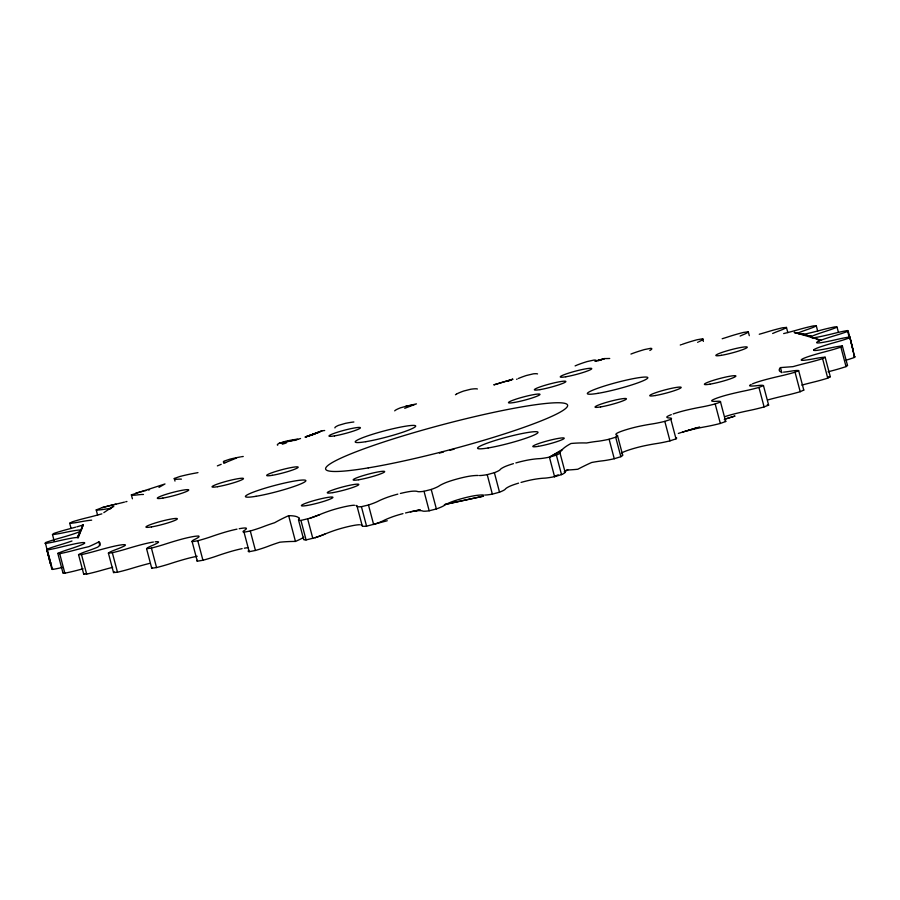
<?xml version="1.0" encoding="UTF-8"?>
<svg xmlns="http://www.w3.org/2000/svg" width="900" height="900" viewBox="0 0 900 900"><rect width="100%" height="100%" fill="white"/><g stroke="black" fill="none" stroke-linecap="round" stroke-linejoin="round"><path stroke-width="1.35" d="M51.008 562.905A25.976 2.711 -14.8 0 1 50.152 563.017L45.36 542.632A25.976 2.711 -14.8 0 1 58.792 538.38A43.054 4.5 -14.8 0 0 72.788 534.195A17.021 1.778 -14.8 0 0 80.573 531.067M50.152 563.017L50.501 562.129M852.559 350.966A25.976 2.711 -14.8 0 0 853.357 350.651L848.205 331.155A25.976 2.711 -14.8 0 1 835.954 335.306A43.054 4.5 -14.8 0 0 822.881 339.502A17.021 1.778 -14.8 0 0 823.658 342.248A43.054 4.5 -14.8 0 0 837.124 339.424A25.976 2.711 -14.8 0 1 849.847 336.983L854.64 357.368A25.976 2.711 -14.8 0 1 846.101 360.191M854.64 357.368L849.847 336.983M81.225 530.336L83.228 524.61L77.31 537.548L80.46 531.799M78.244 537.863L83.228 524.61M621.428 453.229A17.021 1.778 -14.8 0 1 644.648 445.748A43.054 4.5 -14.8 0 1 656.764 443.531A25.976 2.711 -14.8 0 0 669.971 440.865L676.012 438.851L670.86 419.355L664.819 421.369A25.976 2.711 -14.8 0 1 651.611 424.035A43.054 4.5 -14.8 0 0 639.495 426.251A17.021 1.778 -14.8 0 0 616.275 433.733A43.054 4.5 -14.8 0 0 616.905 435.218A25.976 2.711 -14.8 0 1 615.69 437.197L609.109 439.245A25.976 2.711 -14.8 0 1 597.161 441.36A43.054 4.5 -14.8 0 0 586.53 442.991A17.404 2.317 -2.8 0 0 570.994 443.498A17.404 4.32 -23.5 0 0 562.387 449.494L561.6 450.495A43.054 4.5 -14.8 0 0 559.901 452.576A25.976 2.711 -14.8 0 1 556.369 455.13L549.416 457.155A25.976 2.711 -14.8 0 1 539.021 458.674A43.054 4.5 -14.8 0 0 530.123 459.675A17.021 1.778 -14.8 0 0 515.88 462.926M54.203 541.058L52.492 534.555L53.966 533.385A25.976 2.711 -14.8 0 1 68.265 529.155A43.054 4.5 -14.8 0 0 75.668 527.153M828.023 371.824A43.054 4.5 -14.8 0 1 831.735 370.845A25.976 2.711 -14.8 0 0 846.034 366.615L847.508 365.445L842.355 345.949L840.881 347.119A25.976 2.711 -14.8 0 1 826.582 351.349A43.054 4.5 -14.8 0 0 812.002 355.433A17.021 1.778 -14.8 0 0 804.566 360.214A43.054 4.5 -14.8 0 0 815.467 358.493A25.976 2.711 -14.8 0 1 825.143 357.233L830.295 376.729L827.741 378.157A25.976 2.711 -14.8 0 1 812.925 382.252A43.054 4.5 -14.8 0 0 801.81 385.121M103.826 512.651L112.736 506.655A17.404 1.811 -14.8 0 1 113.805 506.644M622.305 454.793A25.976 2.711 -14.8 0 1 620.842 456.694L614.261 458.741A25.976 2.711 -14.8 0 1 602.314 460.856A43.054 4.5 -14.8 0 0 591.671 462.488A17.404 1.238 -26.7 0 0 577.8 469.249A17.404 0.754 -6.3 0 1 567.799 469.98L566.752 469.991A43.054 4.5 -14.8 0 0 565.054 472.072A25.976 2.711 -14.8 0 1 561.521 474.626L554.569 476.651L549.416 457.155L562.387 449.494M158.985 487.361L164.993 483.952L131.377 494.887L132.412 498.78M71.078 528.469L69.705 523.271L72.259 521.842A25.976 2.711 -14.8 0 1 87.075 517.748A43.054 4.5 -14.8 0 0 101.869 513.855M825.143 357.233L822.589 358.661A25.976 2.711 -14.8 0 1 807.773 362.756A43.054 4.5 -14.8 0 0 792.979 366.649L780.457 367.594A17.404 5.378 -14.8 0 0 781.661 372.274M549.416 457.155L560.689 451.136M521.033 482.423A17.021 1.778 -14.8 0 1 535.275 479.171A43.054 4.5 -14.8 0 1 544.174 478.17A25.976 2.711 -14.8 0 0 554.569 476.651L556.819 475.447M554.569 476.651L558.18 474.829M564.188 471.803L567.799 469.98M97.594 515.137L96.221 509.929L102.263 507.589A25.976 2.711 -14.8 0 1 114.75 504.428L115.942 504.157A43.054 4.5 -14.8 0 0 124.459 502.11M768.049 399.87A17.021 1.778 -14.8 0 1 770.591 399.173A43.054 4.5 -14.8 0 1 785.25 395.572A25.976 2.711 -14.8 0 0 800.201 391.702L803.779 390.071L798.637 370.575L795.049 372.206A25.976 2.711 -14.8 0 1 780.097 376.076A43.054 4.5 -14.8 0 0 765.439 379.676A17.021 1.778 -14.8 0 0 752.467 383.861M354.476 505.26A17.021 1.778 -14.8 0 0 329.074 511.065A43.054 4.5 -14.8 0 0 319.736 514.597L319.061 514.901A25.976 2.711 -14.8 0 1 309.938 518.231L300.926 520.425A25.976 2.711 -14.8 0 1 298.834 519.322A43.054 4.5 -14.8 0 0 298.811 517.804M359.629 524.756A17.021 1.778 -14.8 0 0 334.226 530.561A43.054 4.5 -14.8 0 0 324.889 534.094L324.214 534.386A25.976 2.711 -14.8 0 1 315.09 537.727L306.079 539.921A25.976 2.711 -14.8 0 1 303.705 539.168M507.881 381.319L512.752 379.249L494.089 384.772M217.373 465.885L221.186 464.321M223.729 463.275L236.441 458.066M725.321 416.486A17.021 1.778 -14.8 0 1 735.221 413.685A43.054 4.5 -14.8 0 1 749.374 410.479A25.976 2.711 -14.8 0 0 764.1 406.924L768.623 405.113L763.47 385.616L758.947 387.428A25.976 2.711 -14.8 0 1 744.221 390.983A43.054 4.5 -14.8 0 0 730.069 394.189A17.021 1.778 -14.8 0 0 711.911 401.085A43.054 4.5 -14.8 0 0 717.075 401.287A25.976 2.711 -14.8 0 1 720.529 402.019L725.681 421.515L720.337 423.45A25.976 2.711 -14.8 0 1 706.196 426.6A43.054 4.5 -14.8 0 0 692.899 429.345A17.021 1.778 -14.8 0 0 678.341 433.451M305.336 437.13L322.2 430.751A17.404 0.754 -6.3 0 1 324.686 430.515M404.741 408.308L416.452 403.864L405.844 406.35L409.905 405.911M305.314 437.04L322.2 430.751M309.938 518.231L319.736 514.597M315.09 537.727L324.889 534.094M175.005 481.084L174.319 478.485L179.662 476.55A25.976 2.711 -14.8 0 1 193.804 473.4A43.054 4.5 -14.8 0 0 197.966 472.613M308.093 436.252L319.86 431.966L305.348 436.939M720.529 402.019L715.185 403.954A25.976 2.711 -14.8 0 1 701.044 407.104A43.054 4.5 -14.8 0 0 687.746 409.849A17.021 1.778 -14.8 0 0 673.189 413.955M282.319 444.206L286.222 442.991M294.03 440.539L300.544 438.502M305.741 436.86L314.854 434.014M687.825 430.594L699.626 426.96M724.523 419.276L735.008 416.048L724.309 419.321M682.819 432.011L696.206 427.916M493.954 384.84L512.752 379.249M595.125 361.26L604.541 358.571A17.404 1.789 -2.7 0 0 609.716 358.481M595.305 361.192L604.541 358.571A17.404 1.114 -21.9 0 0 602.438 359.516M387.248 520.751L366.57 526.174A25.976 2.711 -14.8 0 1 362.183 525.724A43.054 4.5 -14.8 0 0 360.754 524.858M598.421 360.619L601.099 359.887M513.416 463.646A17.021 1.778 -14.8 0 0 504.113 467.01A43.054 4.5 -14.8 0 0 500.141 469.642A25.976 2.711 -14.8 0 1 494.381 472.691L487.215 474.649A25.976 2.711 -14.8 0 1 479.52 475.549M518.569 483.142A17.021 1.778 -14.8 0 0 509.265 486.506A43.054 4.5 -14.8 0 0 505.294 489.139A25.976 2.711 -14.8 0 1 499.522 492.188L492.356 494.145A25.976 2.711 -14.8 0 1 484.661 495.045M598.433 360.551L601.099 359.865M478.226 475.493A43.054 4.5 -14.8 0 0 471.69 475.875A17.021 1.778 -14.8 0 0 445.23 482.861A43.054 4.5 -14.8 0 0 439.076 485.978A25.976 2.711 -14.8 0 1 431.224 489.454L424.024 491.287A25.976 2.711 -14.8 0 1 417.465 491.501A43.054 4.5 -14.8 0 0 412.661 491.197A17.021 1.778 -14.8 0 0 400.376 493.47M483.379 494.989A43.054 4.5 -14.8 0 0 476.843 495.371A17.021 1.778 -14.8 0 0 450.382 502.358A43.054 4.5 -14.8 0 0 444.229 505.474A25.976 2.711 -14.8 0 1 436.376 508.95L429.176 510.784A25.976 2.711 -14.8 0 1 422.618 510.998A43.054 4.5 -14.8 0 0 417.803 510.694A17.021 1.778 -14.8 0 0 405.529 512.966M102.263 507.589L115.942 504.157M397.822 494.123A17.021 1.778 -14.8 0 0 386.404 497.666A43.054 4.5 -14.8 0 0 378.214 501.188A25.976 2.711 -14.8 0 1 368.471 505.001L361.418 506.678A25.976 2.711 -14.8 0 1 357.03 506.228A43.054 4.5 -14.8 0 0 355.905 505.418M414.652 511.065L420.064 509.895M444.375 504.619L483.548 496.136L445.635 504.281M296.831 439.504L279.157 443.306A25.976 2.711 -14.8 0 0 277.695 445.207M410.434 511.841L419.906 509.805M294.311 440.257L279.157 443.306L285.739 441.259A25.976 2.711 -14.8 0 1 297.686 439.144M298.586 517.725A17.404 4.68 -7.5 0 0 288.652 515.678A17.404 1.766 -26.9 0 0 274.669 522.709A43.054 4.5 -14.8 0 0 263.07 526.77A25.976 2.711 -14.8 0 1 250.29 530.977L244.035 532.204L249.188 551.7L255.442 550.462A25.976 2.711 -14.8 0 0 268.222 546.266A43.054 4.5 -14.8 0 1 279.81 542.205A17.404 1.789 -2.7 0 1 295.459 541.429A17.404 1.114 -21.9 0 0 303.739 537.221M236.981 529.144A17.021 1.778 -14.8 0 0 224.505 532.327A43.054 4.5 -14.8 0 0 211.612 536.512A25.976 2.711 -14.8 0 1 197.775 540.754L192.161 541.721L197.314 561.217L202.928 560.25A25.976 2.711 -14.8 0 0 216.765 556.009A43.054 4.5 -14.8 0 1 229.657 551.824A17.021 1.778 -14.8 0 1 242.123 548.64M703.373 341.381L702.686 338.782L697.072 339.75A25.976 2.711 -14.8 0 0 683.235 343.991A43.054 4.5 -14.8 0 1 682.268 344.34M198.225 536.062A17.021 1.778 -14.8 0 0 179.831 539.685A43.054 4.5 -14.8 0 0 165.96 543.881A25.976 2.711 -14.8 0 1 151.414 548.066L146.576 548.73L151.718 568.226L156.566 567.562A25.976 2.711 -14.8 0 0 171.112 563.377A43.054 4.5 -14.8 0 1 184.984 559.181A17.021 1.778 -14.8 0 1 197.201 556.279M749.306 335.666L748.283 331.774L743.434 332.438A25.976 2.711 -14.8 0 0 728.887 336.623A43.054 4.5 -14.8 0 1 722.183 338.738M153.405 542.048A17.021 1.778 -14.8 0 0 141.75 544.579A43.054 4.5 -14.8 0 0 127.249 548.696A25.976 2.711 -14.8 0 1 112.331 552.724L108.394 553.072L113.535 572.569L117.484 572.22A25.976 2.711 -14.8 0 0 132.401 568.192A43.054 4.5 -14.8 0 1 146.903 564.075A17.021 1.778 -14.8 0 1 149.456 563.423M787.837 332.629L786.465 327.431L782.516 327.78A25.976 2.711 -14.8 0 0 767.599 331.808A43.054 4.5 -14.8 0 1 759.262 334.249M124.459 544.658A17.021 1.778 -14.8 0 0 111.195 546.919A43.054 4.5 -14.8 0 0 96.413 550.845A25.976 2.711 -14.8 0 1 81.506 554.602L78.559 554.636L83.7 574.132L86.659 574.099A25.976 2.711 -14.8 0 0 101.565 570.341A43.054 4.5 -14.8 0 1 112.646 567.337M817.673 331.065L816.3 325.868L813.341 325.901A25.976 2.711 -14.8 0 0 798.435 329.659A43.054 4.5 -14.8 0 1 783.653 333.585M99.855 545.692L98.831 541.834A17.404 0.765 -23.2 0 1 88.92 546.626A43.054 4.5 -14.8 0 0 74.228 550.271A25.976 2.711 -14.8 0 1 59.693 553.669L57.803 553.387L62.955 572.884L64.845 573.165A25.976 2.711 -14.8 0 0 79.369 569.767A43.054 4.5 -14.8 0 1 83.093 568.789M838.418 332.314L837.045 327.116L835.155 326.835A25.976 2.711 -14.8 0 0 820.631 330.233A43.054 4.5 -14.8 0 1 805.928 333.877A17.404 4.331 -6.1 0 1 798.896 333.619M795.521 332.91L811.62 336.386L794.363 332.415A17.404 4.331 -6.1 0 0 797.051 333.315M794.363 332.415L821.002 340.189M814.702 337.635L819.405 340.819M812.07 337.916A17.021 1.778 -14.8 0 0 819.371 336.791A43.054 4.5 -14.8 0 0 833.625 333.517A25.976 2.711 -14.8 0 1 847.429 330.559L848.205 331.155M52.571 569.441L46.699 549.405L51.795 568.845L52.571 569.441A25.976 2.711 -14.8 0 0 62.629 567.394M198.911 536.164L199.091 536.681A43.054 4.5 -14.8 0 1 194.749 539.392A25.976 2.711 -14.8 0 0 192.161 541.721M852.716 350.145L853.357 350.651M847.429 330.559L849.488 338.355M840.881 347.119L846.034 366.615M822.589 358.661L827.741 378.157M795.049 372.206L800.201 391.702M780.457 367.594L781.819 372.746M758.947 387.428L764.1 406.924M715.185 403.954L720.337 423.45M664.819 421.369L669.971 440.865M617.512 435.623L622.665 455.119M615.69 437.197L620.842 456.694M609.109 439.245L614.261 458.741M559.845 452.464L565.11 472.207M556.369 455.13L561.521 474.626M494.381 472.691L499.522 492.188M487.215 474.649L492.356 494.145M431.224 489.454L436.376 508.95M424.024 491.287L429.176 510.784M368.471 505.001L373.624 524.498A25.976 2.711 -14.8 0 0 383.366 520.684A43.054 4.5 -14.8 0 1 391.556 517.163A17.021 1.778 -14.8 0 1 402.975 513.619M361.418 506.678L366.57 526.174M357.019 506.093L362.216 525.847M307.665 518.951L312.817 538.447M300.926 520.425L306.079 539.921M298.519 519.964L303.671 539.46M288.652 515.678L295.459 541.429M250.29 530.977L255.442 550.462M197.775 540.754L202.928 560.25M151.414 548.066L156.566 567.562M112.331 552.724L117.484 572.22M81.506 554.602L86.659 574.099M59.693 553.669L64.845 573.165M47.07 549.124L49.815 559.53M112.736 506.655A17.404 3.915 -24.7 0 1 110.16 508.894M98.831 541.834A17.404 5.333 -16.7 0 1 97.841 547.076A43.054 4.5 -14.8 0 1 87.547 550.957A25.976 2.711 -14.8 0 0 78.559 554.636M439.436 453.082A125.156 13.084 -14.8 0 1 443.52 451.98M450.079 450.225A125.156 13.084 -14.8 0 1 454.05 449.179M783.562 372.139A43.054 4.5 -14.8 0 0 790.852 371.171A25.976 2.711 -14.8 0 1 798.637 370.575M751.196 384.446A17.021 1.778 -14.8 0 0 750.521 386.021A43.054 4.5 -14.8 0 0 757.789 385.56A25.976 2.711 -14.8 0 1 763.47 385.616M671.299 414.652A17.021 1.778 -14.8 0 0 666.799 417.127A43.054 4.5 -14.8 0 0 669.724 417.983A25.976 2.711 -14.8 0 1 670.86 419.355M803.441 390.015A25.976 2.711 -14.8 0 1 803.779 390.071M767.284 404.775A25.976 2.711 -14.8 0 1 768.623 405.113M725.062 420.829A25.976 2.711 -14.8 0 1 725.681 421.515M676.26 437.659A25.976 2.711 -14.8 0 1 676.012 438.851M837.045 327.116A25.976 2.711 -14.8 0 1 826.29 331.088A43.054 4.5 -14.8 0 0 814.466 335.171A17.021 1.778 -14.8 0 0 810.72 336.881M849.499 337.871A25.976 2.711 -14.8 0 1 836.055 342.124A43.054 4.5 -14.8 0 0 822.06 346.309A17.021 1.778 -14.8 0 0 813.758 349.853M813.623 350.168A17.021 1.778 -14.8 0 0 818.685 350.123A43.054 4.5 -14.8 0 0 831.015 347.816A25.976 2.711 -14.8 0 1 842.355 345.949M854.145 356.591A25.976 2.711 -14.8 0 1 855 356.479M846.81 365.501A25.976 2.711 -14.8 0 1 847.508 365.445M828.551 376.808A25.976 2.711 -14.8 0 1 830.295 376.729M630.945 354.06A43.054 4.5 -14.8 0 0 631.778 353.734A25.976 2.711 -14.8 0 1 644.558 349.537L650.812 348.3A25.976 2.711 -14.8 0 1 650.554 350.032A43.054 4.5 -14.8 0 0 649.845 350.483M681.278 344.678A43.054 4.5 -14.8 0 1 680.265 345.026M702.686 338.782A25.976 2.711 -14.8 0 1 700.099 341.111A43.054 4.5 -14.8 0 0 699.03 341.64M697.669 342.382A43.054 4.5 -14.8 0 1 698.085 342.135M748.283 331.774A25.976 2.711 -14.8 0 1 743.411 334.62A43.054 4.5 -14.8 0 0 740.126 336.071M786.465 327.431A25.976 2.711 -14.8 0 1 779.445 330.739A43.054 4.5 -14.8 0 0 772.65 333.495M816.3 325.868A25.976 2.711 -14.8 0 1 807.3 329.546A43.054 4.5 -14.8 0 0 797.006 333.428M334.946 427.928A25.976 2.711 -14.8 0 1 338.479 425.374L345.431 423.349A25.976 2.711 -14.8 0 1 353.869 421.988M394.706 410.861A25.976 2.711 -14.8 0 1 400.478 407.812L407.644 405.855A25.976 2.711 -14.8 0 1 409.556 405.54M410.456 405.405A25.976 2.711 -14.8 0 1 413.561 405.045M455.445 394.751A43.054 4.5 -14.8 0 0 455.771 394.526A25.976 2.711 -14.8 0 1 456.525 394.065M456.986 393.806A25.976 2.711 -14.8 0 1 463.624 391.05L470.824 389.216A25.976 2.711 -14.8 0 1 477.382 389.002M516.634 379.316A25.976 2.711 -14.8 0 1 517.163 379.046M518.389 378.484A25.976 2.711 -14.8 0 1 526.376 375.502L533.43 373.826A25.976 2.711 -14.8 0 1 537.548 373.928M575.111 365.906A43.054 4.5 -14.8 0 0 575.786 365.614A25.976 2.711 -14.8 0 1 576.495 365.31M577.249 364.995A25.976 2.711 -14.8 0 1 587.183 361.553L593.921 360.079A25.976 2.711 -14.8 0 1 596.239 360.416M596.295 360.832A25.976 2.711 -14.8 0 1 596.014 361.181A43.054 4.5 -14.8 0 0 595.834 361.373M225.562 462.544A43.054 4.5 -14.8 0 0 225.124 462.521A25.976 2.711 -14.8 0 1 223.987 461.149L230.029 459.135A25.976 2.711 -14.8 0 1 240.368 456.941M241.369 456.772A25.976 2.711 -14.8 0 1 243.236 456.469M111.285 508.365A43.054 4.5 -14.8 0 0 103.995 509.332A25.976 2.711 -14.8 0 1 96.221 509.929M126.934 501.48A43.054 4.5 -14.8 0 1 125.685 501.795M140.648 494.572A43.054 4.5 -14.8 0 0 137.059 494.944A25.976 2.711 -14.8 0 1 131.377 494.887M141.278 494.527A43.054 4.5 -14.8 0 1 143.449 494.46M135.9 493.076A25.976 2.711 -14.8 0 1 139.68 492.064M140.951 491.738A25.976 2.711 -14.8 0 1 143.46 491.119M144.697 490.826A25.976 2.711 -14.8 0 1 145.924 490.545M148.32 490.005A25.976 2.711 -14.8 0 1 149.49 489.757M181.395 479.149A43.054 4.5 -14.8 0 0 177.773 479.216A25.976 2.711 -14.8 0 1 174.319 478.485M57.803 553.387A25.976 2.711 -14.8 0 1 68.558 549.416A43.054 4.5 -14.8 0 0 80.381 545.332A17.021 1.778 -14.8 0 0 75.476 543.712A43.054 4.5 -14.8 0 0 61.223 546.986A25.976 2.711 -14.8 0 1 47.419 549.945M46.642 549.349A25.976 2.711 -14.8 0 1 58.894 545.197A43.054 4.5 -14.8 0 0 71.966 541.001M77.974 537.649A17.021 1.778 -14.8 0 0 71.19 538.256A43.054 4.5 -14.8 0 0 57.735 541.08A25.976 2.711 -14.8 0 1 45 543.521M81.09 530.651A17.021 1.778 -14.8 0 0 76.163 530.381A43.054 4.5 -14.8 0 0 63.833 532.688A25.976 2.711 -14.8 0 1 52.492 534.555M82.845 525.071A43.054 4.5 -14.8 0 1 76.883 526.815M91.665 520.166A17.021 1.778 -14.8 0 0 90.281 520.29A43.054 4.5 -14.8 0 0 79.38 522.011A25.976 2.711 -14.8 0 1 69.705 523.271M62.955 572.884A25.976 2.711 -14.8 0 1 63.585 572.591M51.795 568.845A25.976 2.711 -14.8 0 1 52.594 568.53M244.035 532.204A25.976 2.711 -14.8 0 1 244.294 530.471A43.054 4.5 -14.8 0 0 246.364 528.289A17.021 1.778 -14.8 0 0 239.197 528.716M146.576 548.73A25.976 2.711 -14.8 0 1 151.436 545.884A43.054 4.5 -14.8 0 0 157.939 542.7A17.021 1.778 -14.8 0 0 155.126 541.811M108.394 553.072A25.976 2.711 -14.8 0 1 115.403 549.765A43.054 4.5 -14.8 0 0 123.907 546.199A17.021 1.778 -14.8 0 0 125.134 544.759M249.188 551.7A25.976 2.711 -14.8 0 1 248.771 550.406M244.35 548.212A17.021 1.778 -14.8 0 1 248.062 547.627M197.314 561.217A25.976 2.711 -14.8 0 1 197.482 560.329M151.718 568.226A25.976 2.711 -14.8 0 1 152.381 567.495M113.535 572.569A25.976 2.711 -14.8 0 1 114.525 571.905M83.7 574.132A25.976 2.711 -14.8 0 1 84.679 573.626M514.069 402.502A16.268 1.699 -14.8 0 0 539.73 394.774A16.268 1.699 -14.8 0 0 518.951 398.228A16.268 1.699 -14.8 0 0 514.069 402.502M272.273 475.312A16.268 1.699 -14.8 0 0 297.934 467.584A16.268 1.699 -14.8 0 0 277.155 471.037A16.268 1.699 -14.8 0 0 272.273 475.312M358.762 479.745A16.268 1.699 -14.8 0 0 384.424 472.016A16.268 1.699 -14.8 0 0 363.645 475.47A16.268 1.699 -14.8 0 0 358.762 479.745M600.559 406.935A16.268 1.699 -14.8 0 0 626.22 399.206A16.268 1.699 -14.8 0 0 605.441 402.671A16.268 1.699 -14.8 0 0 600.559 406.935M368.269 467.887A125.156 13.084 -14.8 0 0 565.695 408.442A125.156 13.084 -14.8 0 0 405.821 435.037A125.156 13.084 -14.8 0 0 368.269 467.887M365.861 441.675A31.286 3.274 -14.8 0 0 415.215 426.814A31.286 3.274 -14.8 0 0 375.244 433.463A31.286 3.274 -14.8 0 0 365.861 441.675M256.039 496.294A31.286 3.274 -14.8 0 0 305.392 481.433A31.286 3.274 -14.8 0 0 265.433 488.081A31.286 3.274 -14.8 0 0 256.039 496.294M488.171 447.952A31.286 3.274 -14.8 0 0 537.525 433.091A31.286 3.274 -14.8 0 0 497.565 439.74A31.286 3.274 -14.8 0 0 488.171 447.952M597.994 393.334A31.286 3.274 -14.8 0 0 647.347 378.473A31.286 3.274 -14.8 0 0 607.376 385.121A31.286 3.274 -14.8 0 0 597.994 393.334M334.485 435.892A16.268 1.699 -14.8 0 0 360.157 428.175A16.268 1.699 -14.8 0 0 339.368 431.629A16.268 1.699 -14.8 0 0 334.485 435.892M217.564 486.697A16.268 1.699 -14.8 0 0 243.225 478.98A16.268 1.699 -14.8 0 0 222.446 482.434A16.268 1.699 -14.8 0 0 217.564 486.697M162.844 498.094A16.268 1.699 -14.8 0 0 188.516 490.365A16.268 1.699 -14.8 0 0 167.726 493.83A16.268 1.699 -14.8 0 0 162.844 498.094M151.459 526.916A16.268 1.699 -14.8 0 0 177.12 519.199A16.268 1.699 -14.8 0 0 156.341 522.653A16.268 1.699 -14.8 0 0 151.459 526.916M332.876 492.615A16.268 1.699 -14.8 0 0 358.549 484.886A16.268 1.699 -14.8 0 0 337.759 488.34A16.268 1.699 -14.8 0 0 332.876 492.615M306.99 505.485A16.268 1.699 -14.8 0 0 332.662 497.756A16.268 1.699 -14.8 0 0 311.873 501.21A16.268 1.699 -14.8 0 0 306.99 505.485M538.346 446.344A16.268 1.699 -14.8 0 0 564.007 438.615A16.268 1.699 -14.8 0 0 543.229 442.08A16.268 1.699 -14.8 0 0 538.346 446.344M655.268 395.539A16.268 1.699 -14.8 0 0 680.94 387.81A16.268 1.699 -14.8 0 0 660.15 391.275A16.268 1.699 -14.8 0 0 655.268 395.539M709.988 384.154A16.268 1.699 -14.8 0 0 735.649 376.425A16.268 1.699 -14.8 0 0 714.87 379.879A16.268 1.699 -14.8 0 0 709.988 384.154M721.373 355.32A16.268 1.699 -14.8 0 0 747.034 347.591A16.268 1.699 -14.8 0 0 726.255 351.056A16.268 1.699 -14.8 0 0 721.373 355.32M539.955 389.632A16.268 1.699 -14.8 0 0 565.616 381.904A16.268 1.699 -14.8 0 0 544.837 385.358A16.268 1.699 -14.8 0 0 539.955 389.632M565.841 376.762A16.268 1.699 -14.8 0 0 591.502 369.034A16.268 1.699 -14.8 0 0 570.724 372.488A16.268 1.699 -14.8 0 0 565.841 376.762"/></g></svg>
